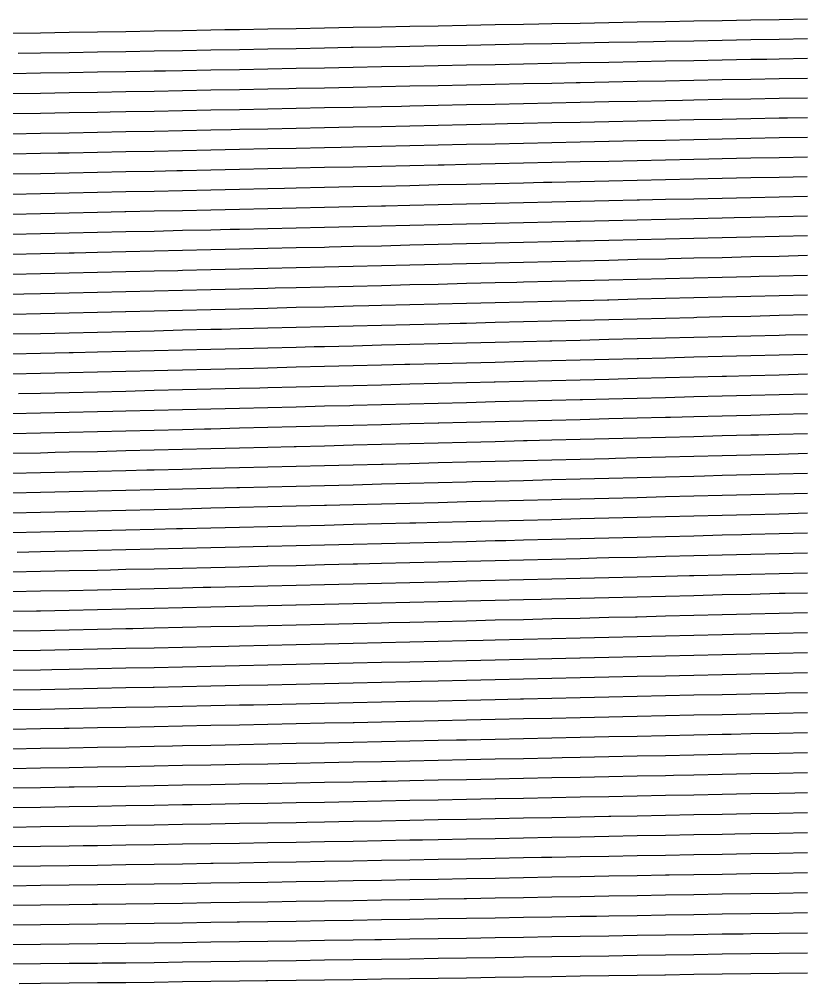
# Model space of a CAD drawing. Header units: metres. Extents: x 228 to 3387, y 52 to 162.
# Drawn here: x 1920.3 to 2007.9, y 53.2 to 160.6 of the extents above; entities that cross this region are included whole.
import ezdxf

# ---------------------------------------------------------------- set-up
doc = ezdxf.new("R2010")
doc.units = ezdxf.units.M
for name, color, linetype in [('Vs_1000', 7, 'Continuous'), ('Vs_1025', 7, 'Continuous'), ('Vs_1050', 7, 'Continuous'), ('Vs_1075', 7, 'Continuous'), ('Vs_1100', 7, 'Continuous'), ('Vs_1125', 7, 'Continuous'), ('Vs_1150', 7, 'Continuous'), ('Vs_1175', 7, 'Continuous'), ('Vs_1200', 7, 'Continuous'), ('Vs_1225', 7, 'Continuous'), ('Vs_1250', 7, 'Continuous'), ('Vs_1275', 7, 'Continuous'), ('Vs_1300', 7, 'Continuous'), ('Vs_1325', 7, 'Continuous'), ('Vs_1350', 7, 'Continuous'), ('Vs_150', 7, 'Continuous'), ('Vs_175', 7, 'Continuous'), ('Vs_200', 7, 'Continuous'), ('Vs_225', 7, 'Continuous'), ('Vs_250', 7, 'Continuous'), ('Vs_275', 7, 'Continuous'), ('Vs_300', 7, 'Continuous'), ('Vs_325', 7, 'Continuous'), ('Vs_350', 7, 'Continuous'), ('Vs_375', 7, 'Continuous'), ('Vs_400', 7, 'Continuous'), ('Vs_425', 7, 'Continuous'), ('Vs_450', 7, 'Continuous'), ('Vs_475', 7, 'Continuous'), ('Vs_500', 7, 'Continuous'), ('Vs_525', 7, 'Continuous'), ('Vs_550', 7, 'Continuous'), ('Vs_575', 7, 'Continuous'), ('Vs_600', 7, 'Continuous'), ('Vs_625', 7, 'Continuous'), ('Vs_650', 7, 'Continuous'), ('Vs_675', 7, 'Continuous'), ('Vs_700', 7, 'Continuous'), ('Vs_725', 7, 'Continuous'), ('Vs_750', 7, 'Continuous'), ('Vs_775', 7, 'Continuous'), ('Vs_800', 7, 'Continuous'), ('Vs_825', 7, 'Continuous'), ('Vs_850', 7, 'Continuous'), ('Vs_875', 7, 'Continuous'), ('Vs_900', 7, 'Continuous'), ('Vs_925', 7, 'Continuous'), ('Vs_950', 7, 'Continuous'), ('Vs_975', 7, 'Continuous')]:
    doc.layers.add(name, color=color, linetype=linetype)

msp = doc.modelspace()

# ---------------------------------------------------------------- linework, layer by layer
at = {"layer": 'Vs_1000'}
msp.add_lwpolyline([(2008.07, 85.62), (2005.62, 85.57), (2004.91, 85.55), (2001.75, 85.48), (1998.59, 85.41), (1995.42, 85.35), (1992.26, 85.28), (1989.1, 85.2), (1985.94, 85.13), (1982.78, 85.06), (1979.62, 84.99), (1976.45, 84.92), (1976.11, 84.91), (1973.29, 84.85), (1970.13, 84.78), (1966.97, 84.71), (1963.81, 84.64), (1960.65, 84.57), (1957.48, 84.5), (1954.32, 84.43), (1951.16, 84.36), (1948, 84.3), (1946.4, 84.26), (1944.84, 84.23), (1941.67, 84.16), (1938.51, 84.1), (1935.35, 84.03), (1932.19, 83.97), (1929.03, 83.91), (1925.87, 83.84), (1922.7, 83.78), (1919.54, 83.73)], dxfattribs=at)
at = {"layer": 'Vs_1025'}
msp.add_lwpolyline([(2008.07, 83.4), (2004.91, 83.33), (2001.75, 83.26), (1998.59, 83.19), (1995.42, 83.13), (1992.26, 83.06), (1989.1, 82.99), (1987.53, 82.95), (1985.94, 82.92), (1982.78, 82.85), (1979.62, 82.78), (1976.45, 82.71), (1973.29, 82.64), (1970.13, 82.57), (1966.97, 82.5), (1963.81, 82.44), (1960.65, 82.37), (1957.61, 82.3), (1957.48, 82.3), (1954.32, 82.23), (1951.16, 82.16), (1948, 82.1), (1944.84, 82.03), (1941.67, 81.97), (1938.51, 81.9), (1935.35, 81.84), (1932.19, 81.78), (1929.03, 81.72), (1925.87, 81.66), (1925.32, 81.65), (1922.7, 81.6), (1919.54, 81.55)], dxfattribs=at)
at = {"layer": 'Vs_1050'}
msp.add_lwpolyline([(2008.07, 81.17), (2004.91, 81.11), (2001.75, 81.04), (1999.59, 80.99), (1998.59, 80.97), (1995.42, 80.91), (1992.26, 80.84), (1989.1, 80.77), (1985.94, 80.71), (1982.78, 80.64), (1979.62, 80.57), (1976.45, 80.5), (1973.29, 80.43), (1970.13, 80.37), (1969, 80.34), (1966.97, 80.3), (1963.81, 80.23), (1960.65, 80.16), (1957.48, 80.1), (1954.32, 80.03), (1951.16, 79.97), (1948, 79.9), (1944.84, 79.84), (1941.67, 79.77), (1938.51, 79.71), (1937.39, 79.69), (1935.35, 79.65), (1932.19, 79.59), (1929.03, 79.53), (1925.87, 79.47), (1922.7, 79.42), (1919.54, 79.36)], dxfattribs=at)
at = {"layer": 'Vs_1075'}
msp.add_lwpolyline([(2008.07, 78.94), (2004.91, 78.88), (2001.75, 78.82), (1998.59, 78.75), (1995.42, 78.69), (1992.26, 78.62), (1989.1, 78.56), (1985.94, 78.49), (1982.78, 78.42), (1980.76, 78.38), (1979.62, 78.36), (1976.45, 78.29), (1973.29, 78.22), (1970.13, 78.16), (1966.97, 78.09), (1963.81, 78.03), (1960.65, 77.96), (1957.48, 77.9), (1954.32, 77.83), (1951.16, 77.77), (1949.26, 77.73), (1948, 77.7), (1944.84, 77.64), (1941.67, 77.58), (1938.51, 77.52), (1935.35, 77.46), (1932.19, 77.4), (1929.03, 77.34), (1925.87, 77.29), (1922.7, 77.24), (1919.54, 77.18)], dxfattribs=at)
at = {"layer": 'Vs_1100'}
msp.add_lwpolyline([(2008.07, 76.72), (2004.91, 76.66), (2001.75, 76.59), (1998.59, 76.53), (1995.42, 76.47), (1993.15, 76.42), (1992.26, 76.4), (1989.1, 76.34), (1985.94, 76.28), (1982.78, 76.21), (1979.62, 76.15), (1976.45, 76.08), (1973.29, 76.02), (1970.13, 75.95), (1966.97, 75.89), (1963.81, 75.82), (1961.19, 75.77), (1960.65, 75.76), (1957.48, 75.69), (1954.32, 75.63), (1951.16, 75.57), (1948, 75.51), (1944.84, 75.45), (1941.67, 75.39), (1938.51, 75.33), (1935.35, 75.27), (1932.19, 75.21), (1929.03, 75.16), (1926.45, 75.12), (1925.87, 75.11), (1922.7, 75.05), (1919.54, 75.01)], dxfattribs=at)
at = {"layer": 'Vs_1125'}
msp.add_lwpolyline([(2008.07, 74.49), (2006.66, 74.46), (2004.91, 74.43), (2001.75, 74.37), (1998.59, 74.31), (1995.42, 74.25), (1992.26, 74.19), (1989.1, 74.12), (1985.94, 74.06), (1982.78, 74), (1979.62, 73.93), (1976.45, 73.87), (1973.39, 73.81), (1973.29, 73.81), (1970.13, 73.74), (1966.97, 73.68), (1963.81, 73.62), (1960.65, 73.56), (1957.48, 73.49), (1954.32, 73.43), (1951.16, 73.37), (1948, 73.31), (1944.84, 73.25), (1941.67, 73.19), (1939.57, 73.16), (1938.51, 73.14), (1935.35, 73.08), (1932.19, 73.03), (1929.03, 72.97), (1925.87, 72.92), (1922.7, 72.87), (1919.54, 72.83)], dxfattribs=at)
at = {"layer": 'Vs_1150'}
msp.add_lwpolyline([(2008.07, 72.26), (2004.91, 72.2), (2001.75, 72.15), (1998.59, 72.09), (1995.42, 72.03), (1992.26, 71.97), (1989.1, 71.91), (1986.16, 71.85), (1985.94, 71.85), (1982.78, 71.78), (1979.62, 71.72), (1976.45, 71.66), (1973.29, 71.6), (1970.13, 71.54), (1966.97, 71.48), (1963.81, 71.41), (1960.65, 71.35), (1957.48, 71.29), (1954.32, 71.23), (1952.35, 71.2), (1951.16, 71.17), (1948, 71.12), (1944.84, 71.06), (1941.67, 71), (1938.51, 70.95), (1935.35, 70.89), (1932.19, 70.84), (1929.03, 70.79), (1925.87, 70.74), (1922.7, 70.69), (1919.54, 70.65)], dxfattribs=at)
at = {"layer": 'Vs_1175'}
msp.add_lwpolyline([(2008.07, 70.03), (2004.91, 69.98), (2001.75, 69.92), (1999.97, 69.89), (1998.59, 69.86), (1995.42, 69.81), (1992.26, 69.75), (1989.1, 69.69), (1985.94, 69.63), (1982.78, 69.57), (1979.62, 69.51), (1976.45, 69.45), (1973.29, 69.39), (1970.13, 69.33), (1966.97, 69.27), (1965.2, 69.24), (1963.81, 69.21), (1960.65, 69.15), (1957.48, 69.09), (1954.32, 69.03), (1951.16, 68.98), (1948, 68.92), (1944.84, 68.86), (1941.67, 68.81), (1938.51, 68.76), (1935.35, 68.71), (1932.19, 68.65), (1929.03, 68.61), (1927.44, 68.58), (1925.87, 68.56), (1922.7, 68.52), (1919.54, 68.47)], dxfattribs=at)
at = {"layer": 'Vs_1200'}
msp.add_lwpolyline([(2008.07, 67.8), (2004.91, 67.75), (2001.75, 67.7), (1998.59, 67.64), (1995.42, 67.59), (1992.26, 67.53), (1989.1, 67.47), (1985.94, 67.41), (1982.78, 67.36), (1979.62, 67.3), (1978.47, 67.28), (1976.45, 67.24), (1973.29, 67.18), (1970.13, 67.12), (1966.97, 67.06), (1963.81, 67.01), (1960.65, 66.95), (1957.48, 66.89), (1954.32, 66.84), (1951.16, 66.78), (1948, 66.73), (1944.84, 66.67), (1941.91, 66.62), (1941.67, 66.62), (1938.51, 66.57), (1935.35, 66.52), (1932.19, 66.47), (1929.03, 66.42), (1925.87, 66.38), (1922.7, 66.34), (1919.54, 66.3)], dxfattribs=at)
at = {"layer": 'Vs_1225'}
msp.add_lwpolyline([(2008.07, 65.58), (2004.91, 65.52), (2001.75, 65.47), (1998.59, 65.42), (1995.42, 65.36), (1992.66, 65.32), (1992.26, 65.31), (1989.1, 65.25), (1985.94, 65.2), (1982.78, 65.14), (1979.62, 65.09), (1976.45, 65.03), (1973.29, 64.97), (1970.13, 64.92), (1966.97, 64.86), (1963.81, 64.8), (1960.65, 64.75), (1957.48, 64.69), (1955.82, 64.66), (1954.32, 64.64), (1951.16, 64.58), (1948, 64.53), (1944.84, 64.48), (1941.67, 64.43), (1938.51, 64.38), (1935.35, 64.33), (1932.19, 64.28), (1929.03, 64.24), (1925.87, 64.2), (1922.7, 64.16), (1919.54, 64.12)], dxfattribs=at)
at = {"layer": 'Vs_1250'}
msp.add_lwpolyline([(2008.07, 63.35), (2004.91, 63.3), (2001.75, 63.25), (1998.59, 63.2), (1995.42, 63.14), (1992.26, 63.09), (1989.1, 63.04), (1985.94, 62.98), (1982.78, 62.93), (1979.62, 62.87), (1976.45, 62.82), (1973.29, 62.76), (1970.13, 62.71), (1969.85, 62.7), (1966.97, 62.65), (1963.81, 62.6), (1960.65, 62.55), (1957.48, 62.49), (1954.32, 62.44), (1951.16, 62.39), (1948, 62.34), (1944.84, 62.29), (1941.67, 62.24), (1938.51, 62.19), (1935.35, 62.14), (1932.19, 62.1), (1929.03, 62.06), (1928.43, 62.05), (1925.87, 62.02), (1922.7, 61.98), (1919.54, 61.94)], dxfattribs=at)
at = {"layer": 'Vs_1275'}
msp.add_lwpolyline([(2008.07, 61.12), (2004.91, 61.07), (2001.75, 61.02), (1998.59, 60.97), (1995.42, 60.92), (1992.26, 60.87), (1989.1, 60.82), (1985.94, 60.77), (1984.57, 60.74), (1982.78, 60.71), (1979.62, 60.66), (1976.45, 60.61), (1973.29, 60.55), (1970.13, 60.5), (1966.97, 60.45), (1963.81, 60.4), (1960.65, 60.34), (1957.48, 60.29), (1954.32, 60.24), (1951.16, 60.19), (1948, 60.14), (1944.84, 60.09), (1944.58, 60.09), (1941.67, 60.05), (1938.51, 60), (1935.35, 59.96), (1932.19, 59.92), (1929.03, 59.88), (1925.87, 59.84), (1922.7, 59.8), (1919.54, 59.77)], dxfattribs=at)
at = {"layer": 'Vs_1300'}
msp.add_lwpolyline([(2008.07, 58.89), (2004.91, 58.84), (2001.75, 58.8), (2000.91, 58.78), (1998.59, 58.75), (1995.42, 58.7), (1992.26, 58.65), (1989.1, 58.6), (1985.94, 58.55), (1982.78, 58.5), (1979.62, 58.45), (1976.45, 58.4), (1973.29, 58.35), (1970.13, 58.29), (1966.97, 58.24), (1963.81, 58.19), (1960.65, 58.14), (1959.89, 58.13), (1957.48, 58.09), (1954.32, 58.04), (1951.16, 58), (1948, 57.95), (1944.84, 57.9), (1941.67, 57.86), (1938.51, 57.81), (1935.35, 57.77), (1932.19, 57.73), (1929.03, 57.69), (1925.87, 57.66), (1922.7, 57.62), (1919.54, 57.59)], dxfattribs=at)
at = {"layer": 'Vs_1325'}
msp.add_lwpolyline([(2008.07, 56.66), (2004.91, 56.62), (2001.75, 56.57), (1998.59, 56.53), (1995.42, 56.48), (1992.26, 56.43), (1989.1, 56.38), (1985.94, 56.33), (1982.78, 56.29), (1979.62, 56.24), (1976.45, 56.19), (1975.43, 56.17), (1973.29, 56.14), (1970.13, 56.09), (1966.97, 56.04), (1963.81, 55.99), (1960.65, 55.94), (1957.48, 55.89), (1954.32, 55.85), (1951.16, 55.8), (1948, 55.75), (1944.84, 55.71), (1941.67, 55.67), (1938.51, 55.63), (1935.35, 55.59), (1932.19, 55.55), (1929.55, 55.52), (1929.03, 55.51), (1925.87, 55.48), (1922.7, 55.45), (1919.54, 55.42)], dxfattribs=at)
at = {"layer": 'Vs_1350'}
msp.add_lwpolyline([(2008.07, 54.43), (2004.91, 54.39), (2001.75, 54.35), (1998.59, 54.3), (1995.42, 54.26), (1992.26, 54.21), (1992.2, 54.21), (1989.1, 54.17), (1985.94, 54.12), (1982.78, 54.07), (1979.62, 54.02), (1976.45, 53.98), (1973.29, 53.93), (1970.13, 53.88), (1966.97, 53.83), (1963.81, 53.79), (1960.65, 53.74), (1957.48, 53.69), (1954.32, 53.65), (1951.16, 53.6), (1948, 53.56), (1947.77, 53.56), (1944.84, 53.52), (1941.67, 53.48), (1938.51, 53.44), (1935.35, 53.4), (1932.19, 53.36), (1929.03, 53.33), (1925.87, 53.3), (1922.7, 53.27), (1920.33, 53.25)], dxfattribs=at)
at = {"layer": 'Vs_150'}
msp.add_lwpolyline([(2008.07, 160.58), (2004.91, 160.53), (2001.75, 160.47), (1998.59, 160.42), (1995.42, 160.36), (1992.26, 160.3), (1989.1, 160.25), (1985.94, 160.19), (1982.78, 160.13), (1979.62, 160.07), (1978.15, 160.04), (1976.45, 160.01), (1973.29, 159.95), (1970.13, 159.89), (1966.97, 159.83), (1963.81, 159.77), (1960.65, 159.71), (1957.48, 159.65), (1954.32, 159.59), (1951.16, 159.53), (1948, 159.47), (1944.84, 159.42), (1943.2, 159.39), (1941.67, 159.36), (1938.51, 159.3), (1935.35, 159.25), (1932.19, 159.2), (1929.03, 159.15), (1925.87, 159.1), (1922.7, 159.05), (1919.54, 159)], dxfattribs=at)
at = {"layer": 'Vs_175'}
msp.add_lwpolyline([(2008.07, 158.39), (2004.91, 158.34), (2001.75, 158.28), (1998.59, 158.22), (1995.42, 158.16), (1992.26, 158.11), (1990.93, 158.08), (1989.1, 158.05), (1985.94, 157.99), (1982.78, 157.92), (1979.62, 157.86), (1976.45, 157.8), (1973.29, 157.74), (1970.13, 157.68), (1966.97, 157.62), (1963.81, 157.55), (1960.65, 157.49), (1957.48, 157.43), (1957.26, 157.43), (1954.32, 157.37), (1951.16, 157.31), (1948, 157.25), (1944.84, 157.19), (1941.67, 157.13), (1938.51, 157.08), (1935.35, 157.02), (1932.19, 156.97), (1929.03, 156.91), (1925.87, 156.86), (1922.7, 156.81), (1920.2, 156.77)], dxfattribs=at)
at = {"layer": 'Vs_200'}
msp.add_lwpolyline([(2008.07, 156.2), (2004.91, 156.15), (2003.53, 156.12), (2001.75, 156.09), (1998.59, 156.03), (1995.42, 155.97), (1992.26, 155.91), (1989.1, 155.85), (1985.94, 155.78), (1982.78, 155.72), (1979.62, 155.66), (1976.45, 155.59), (1973.29, 155.53), (1970.13, 155.47), (1970.13, 155.47), (1966.97, 155.4), (1963.81, 155.34), (1960.65, 155.28), (1957.48, 155.21), (1954.32, 155.15), (1951.16, 155.09), (1948, 155.03), (1944.84, 154.97), (1941.67, 154.91), (1938.51, 154.85), (1936.59, 154.81), (1935.35, 154.79), (1932.19, 154.73), (1929.03, 154.68), (1925.87, 154.63), (1922.7, 154.57), (1919.54, 154.52)], dxfattribs=at)
at = {"layer": 'Vs_225'}
msp.add_lwpolyline([(2008.07, 154.01), (2004.91, 153.95), (2001.75, 153.89), (1998.59, 153.83), (1995.42, 153.77), (1992.26, 153.71), (1989.1, 153.64), (1985.94, 153.58), (1982.78, 153.52), (1982.33, 153.51), (1979.62, 153.45), (1976.45, 153.39), (1973.29, 153.32), (1970.13, 153.26), (1966.97, 153.19), (1963.81, 153.13), (1960.65, 153.06), (1957.48, 153), (1954.32, 152.93), (1951.16, 152.87), (1950.35, 152.85), (1948, 152.81), (1944.84, 152.74), (1941.67, 152.68), (1938.51, 152.62), (1935.35, 152.56), (1932.19, 152.5), (1929.03, 152.45), (1925.87, 152.39), (1922.7, 152.34), (1919.54, 152.28)], dxfattribs=at)
at = {"layer": 'Vs_250'}
msp.add_lwpolyline([(2008.07, 151.82), (2004.91, 151.76), (2001.75, 151.7), (1998.59, 151.64), (1995.42, 151.57), (1994.16, 151.55), (1992.26, 151.51), (1989.1, 151.44), (1985.94, 151.38), (1982.78, 151.31), (1979.62, 151.25), (1976.45, 151.18), (1973.29, 151.11), (1970.13, 151.05), (1966.97, 150.98), (1963.81, 150.91), (1962.86, 150.89), (1960.65, 150.85), (1957.48, 150.78), (1954.32, 150.72), (1951.16, 150.65), (1948, 150.59), (1944.84, 150.52), (1941.67, 150.46), (1938.51, 150.4), (1935.35, 150.33), (1932.19, 150.27), (1930.44, 150.24), (1929.03, 150.21), (1925.87, 150.16), (1922.7, 150.1), (1919.54, 150.05)], dxfattribs=at)
at = {"layer": 'Vs_275'}
msp.add_lwpolyline([(2008.07, 149.63), (2005.84, 149.59), (2004.91, 149.57), (2001.75, 149.51), (1998.59, 149.44), (1995.42, 149.38), (1992.26, 149.31), (1989.1, 149.24), (1985.94, 149.18), (1982.78, 149.11), (1979.62, 149.04), (1976.45, 148.97), (1974.66, 148.93), (1973.29, 148.91), (1970.13, 148.84), (1966.97, 148.77), (1963.81, 148.7), (1960.65, 148.63), (1957.48, 148.57), (1954.32, 148.5), (1951.16, 148.43), (1948, 148.37), (1944.84, 148.3), (1943.93, 148.28), (1941.67, 148.23), (1938.51, 148.17), (1935.35, 148.11), (1932.19, 148.04), (1929.03, 147.98), (1925.87, 147.92), (1922.7, 147.87), (1919.54, 147.81)], dxfattribs=at)
at = {"layer": 'Vs_300'}
msp.add_lwpolyline([(2008.07, 147.44), (2004.91, 147.38), (2001.75, 147.31), (1998.59, 147.24), (1995.42, 147.18), (1992.26, 147.11), (1989.1, 147.04), (1986.01, 146.97), (1985.94, 146.97), (1982.78, 146.9), (1979.62, 146.84), (1976.45, 146.77), (1973.29, 146.7), (1970.13, 146.63), (1966.97, 146.56), (1963.81, 146.49), (1960.65, 146.42), (1957.48, 146.35), (1956.15, 146.32), (1954.32, 146.28), (1951.16, 146.21), (1948, 146.15), (1944.84, 146.08), (1941.67, 146.01), (1938.51, 145.95), (1935.35, 145.88), (1932.19, 145.82), (1929.03, 145.75), (1925.87, 145.69), (1924.65, 145.67), (1922.7, 145.63), (1919.54, 145.57)], dxfattribs=at)
at = {"layer": 'Vs_325'}
msp.add_lwpolyline([(2008.07, 145.25), (2004.91, 145.18), (2001.75, 145.12), (1998.59, 145.05), (1997.09, 145.02), (1995.42, 144.98), (1992.26, 144.91), (1989.1, 144.84), (1985.94, 144.77), (1982.78, 144.7), (1979.62, 144.63), (1976.45, 144.56), (1973.29, 144.49), (1970.13, 144.42), (1967.64, 144.36), (1966.97, 144.35), (1963.81, 144.28), (1960.65, 144.21), (1957.48, 144.14), (1954.32, 144.07), (1951.16, 144), (1948, 143.93), (1944.84, 143.86), (1941.67, 143.79), (1938.51, 143.72), (1937.88, 143.71), (1935.35, 143.66), (1932.19, 143.59), (1929.03, 143.52), (1925.87, 143.46), (1922.7, 143.4), (1919.54, 143.34)], dxfattribs=at)
at = {"layer": 'Vs_350'}
msp.add_lwpolyline([(2008.04, 143.06), (2004.91, 142.99), (2001.75, 142.92), (1998.59, 142.85), (1995.42, 142.78), (1992.26, 142.71), (1989.1, 142.64), (1985.94, 142.57), (1982.78, 142.5), (1979.62, 142.42), (1978.67, 142.4), (1976.45, 142.35), (1973.29, 142.28), (1970.13, 142.21), (1966.97, 142.14), (1963.81, 142.06), (1960.65, 141.99), (1957.48, 141.92), (1954.32, 141.85), (1951.16, 141.78), (1949.84, 141.75), (1948, 141.71), (1944.84, 141.64), (1941.67, 141.57), (1938.51, 141.5), (1935.35, 141.43), (1932.19, 141.36), (1929.03, 141.3), (1925.87, 141.23), (1922.7, 141.17), (1919.54, 141.1)], dxfattribs=at)
at = {"layer": 'Vs_375'}
msp.add_lwpolyline([(2008.07, 140.86), (2004.91, 140.79), (2001.75, 140.72), (1998.59, 140.65), (1995.42, 140.58), (1992.26, 140.51), (1989.38, 140.44), (1989.1, 140.44), (1985.94, 140.36), (1982.78, 140.29), (1979.62, 140.22), (1976.45, 140.14), (1973.29, 140.07), (1970.13, 140), (1966.97, 139.92), (1963.81, 139.85), (1961.08, 139.79), (1960.65, 139.78), (1957.48, 139.71), (1954.32, 139.63), (1951.16, 139.56), (1948, 139.49), (1944.84, 139.42), (1941.67, 139.35), (1938.51, 139.28), (1935.35, 139.21), (1932.19, 139.14), (1932.09, 139.14), (1929.03, 139.07), (1925.87, 139), (1922.7, 138.94), (1919.54, 138.87)], dxfattribs=at)
at = {"layer": 'Vs_400'}
msp.add_lwpolyline([(2008.07, 138.67), (2004.91, 138.6), (2001.75, 138.52), (1999.89, 138.48), (1998.59, 138.45), (1995.42, 138.38), (1992.26, 138.31), (1989.1, 138.23), (1985.94, 138.16), (1982.78, 138.09), (1979.62, 138.01), (1976.45, 137.94), (1973.29, 137.86), (1971.86, 137.83), (1970.13, 137.79), (1966.97, 137.71), (1963.81, 137.64), (1960.65, 137.57), (1957.48, 137.49), (1954.32, 137.42), (1951.16, 137.35), (1948, 137.27), (1944.84, 137.2), (1943.81, 137.18), (1941.67, 137.13), (1938.51, 137.06), (1935.35, 136.98), (1932.19, 136.91), (1929.03, 136.84), (1925.87, 136.78), (1922.7, 136.71), (1919.54, 136.64)], dxfattribs=at)
at = {"layer": 'Vs_425'}
msp.add_lwpolyline([(2008.07, 136.47), (2004.91, 136.4), (2001.75, 136.33), (1998.59, 136.25), (1995.42, 136.18), (1992.26, 136.1), (1989.1, 136.03), (1985.94, 135.95), (1982.78, 135.88), (1982.33, 135.87), (1979.62, 135.8), (1976.45, 135.73), (1973.29, 135.65), (1970.13, 135.58), (1966.97, 135.5), (1963.81, 135.43), (1960.65, 135.35), (1957.48, 135.28), (1954.84, 135.22), (1954.32, 135.2), (1951.16, 135.13), (1948, 135.06), (1944.84, 134.98), (1941.67, 134.91), (1938.51, 134.84), (1935.35, 134.76), (1932.19, 134.69), (1929.03, 134.62), (1926.45, 134.56), (1925.87, 134.55), (1922.7, 134.48), (1919.54, 134.41)], dxfattribs=at)
at = {"layer": 'Vs_450'}
msp.add_lwpolyline([(2008.07, 134.28), (2004.91, 134.2), (2001.75, 134.13), (1998.59, 134.05), (1995.42, 133.98), (1992.59, 133.91), (1992.26, 133.9), (1989.1, 133.83), (1985.94, 133.75), (1982.78, 133.67), (1979.62, 133.6), (1976.45, 133.52), (1973.29, 133.45), (1970.13, 133.37), (1966.97, 133.29), (1965.44, 133.26), (1963.81, 133.22), (1960.65, 133.14), (1957.48, 133.07), (1954.32, 132.99), (1951.16, 132.91), (1948, 132.84), (1944.84, 132.76), (1941.67, 132.69), (1938.51, 132.62), (1937.96, 132.6), (1935.35, 132.54), (1932.19, 132.47), (1929.03, 132.4), (1925.87, 132.33), (1922.7, 132.26), (1919.54, 132.19)], dxfattribs=at)
at = {"layer": 'Vs_475'}
msp.add_lwpolyline([(2008.07, 132.08), (2004.91, 132), (2002.69, 131.95), (2001.75, 131.93), (1998.59, 131.85), (1995.42, 131.78), (1992.26, 131.7), (1989.1, 131.62), (1985.94, 131.55), (1982.78, 131.47), (1979.62, 131.39), (1976.45, 131.31), (1975.73, 131.3), (1973.29, 131.24), (1970.13, 131.16), (1966.97, 131.08), (1963.81, 131.01), (1960.65, 130.93), (1957.48, 130.85), (1954.32, 130.78), (1951.16, 130.7), (1948.8, 130.64), (1948, 130.62), (1944.84, 130.55), (1941.67, 130.47), (1938.51, 130.4), (1935.35, 130.32), (1932.19, 130.25), (1929.03, 130.18), (1925.87, 130.1), (1922.7, 130.03), (1920.83, 129.99), (1919.54, 129.96)], dxfattribs=at)
at = {"layer": 'Vs_500'}
msp.add_lwpolyline([(2008.07, 129.88), (2004.91, 129.8), (2001.75, 129.73), (1998.59, 129.65), (1995.42, 129.57), (1992.26, 129.49), (1989.1, 129.42), (1985.94, 129.34), (1985.82, 129.34), (1982.78, 129.26), (1979.62, 129.18), (1976.45, 129.11), (1973.29, 129.03), (1970.13, 128.95), (1966.97, 128.87), (1963.81, 128.8), (1960.65, 128.72), (1959.24, 128.68), (1957.48, 128.64), (1954.32, 128.56), (1951.16, 128.49), (1948, 128.41), (1944.84, 128.33), (1941.67, 128.26), (1938.51, 128.18), (1935.35, 128.11), (1932.19, 128.03), (1932.17, 128.03), (1929.03, 127.96), (1925.87, 127.88), (1922.7, 127.81), (1919.54, 127.74)], dxfattribs=at)
at = {"layer": 'Vs_525'}
msp.add_lwpolyline([(2008.07, 127.68), (2004.91, 127.6), (2001.75, 127.52), (1998.59, 127.45), (1995.77, 127.38), (1995.42, 127.37), (1992.26, 127.29), (1989.1, 127.21), (1985.94, 127.13), (1982.78, 127.06), (1979.62, 126.98), (1976.45, 126.9), (1973.29, 126.82), (1970.13, 126.74), (1969.41, 126.72), (1966.97, 126.66), (1963.81, 126.58), (1960.65, 126.51), (1957.48, 126.43), (1954.32, 126.35), (1951.16, 126.27), (1948, 126.2), (1944.84, 126.12), (1942.85, 126.07), (1941.67, 126.04), (1938.51, 125.97), (1935.35, 125.89), (1932.19, 125.81), (1929.03, 125.74), (1925.87, 125.66), (1922.7, 125.59), (1919.54, 125.52)], dxfattribs=at)
at = {"layer": 'Vs_550'}
msp.add_lwpolyline([(2008.07, 125.48), (2005.62, 125.42), (2004.91, 125.4), (2001.75, 125.32), (1998.59, 125.24), (1995.42, 125.16), (1992.26, 125.09), (1989.1, 125.01), (1985.94, 124.93), (1982.78, 124.85), (1979.62, 124.77), (1979.4, 124.76), (1976.45, 124.69), (1973.29, 124.61), (1970.13, 124.53), (1966.97, 124.45), (1963.81, 124.37), (1960.65, 124.3), (1957.48, 124.22), (1954.32, 124.14), (1953.17, 124.11), (1951.16, 124.06), (1948, 123.98), (1944.84, 123.91), (1941.67, 123.83), (1938.51, 123.75), (1935.35, 123.67), (1932.19, 123.6), (1929.03, 123.52), (1926.31, 123.46), (1925.87, 123.45), (1922.7, 123.37), (1919.54, 123.3)], dxfattribs=at)
at = {"layer": 'Vs_575'}
msp.add_lwpolyline([(2008.07, 123.28), (2004.91, 123.2), (2001.75, 123.12), (1998.59, 123.04), (1995.42, 122.96), (1992.26, 122.88), (1989.27, 122.8), (1989.1, 122.8), (1985.94, 122.72), (1982.78, 122.64), (1979.62, 122.56), (1976.45, 122.48), (1973.29, 122.4), (1970.13, 122.32), (1966.97, 122.24), (1963.81, 122.16), (1963.25, 122.15), (1960.65, 122.09), (1957.48, 122.01), (1954.32, 121.93), (1951.16, 121.85), (1948, 121.77), (1944.84, 121.69), (1941.67, 121.61), (1938.51, 121.54), (1936.88, 121.5), (1935.35, 121.46), (1932.19, 121.38), (1929.03, 121.31), (1925.87, 121.23), (1922.7, 121.16), (1919.54, 121.08)], dxfattribs=at)
at = {"layer": 'Vs_600'}
msp.add_lwpolyline([(2008.07, 121.07), (2004.91, 120.99), (2001.75, 120.91), (1999.06, 120.84), (1998.59, 120.83), (1995.42, 120.75), (1992.26, 120.67), (1989.1, 120.59), (1985.94, 120.51), (1982.78, 120.43), (1979.62, 120.35), (1976.45, 120.27), (1973.29, 120.19), (1973.18, 120.19), (1970.13, 120.11), (1966.97, 120.03), (1963.81, 119.96), (1960.65, 119.88), (1957.48, 119.8), (1954.32, 119.72), (1951.16, 119.64), (1948, 119.56), (1947.11, 119.54), (1944.84, 119.48), (1941.67, 119.4), (1938.51, 119.33), (1935.35, 119.25), (1932.19, 119.17), (1929.03, 119.09), (1925.87, 119.02), (1922.7, 118.94), (1920.24, 118.88)], dxfattribs=at)
at = {"layer": 'Vs_625'}
msp.add_lwpolyline([(2008.07, 118.87), (2004.91, 118.79), (2001.75, 118.71), (1998.59, 118.63), (1995.42, 118.55), (1992.26, 118.47), (1989.1, 118.39), (1985.94, 118.31), (1983.02, 118.23), (1982.78, 118.23), (1979.62, 118.15), (1976.45, 118.07), (1973.29, 117.99), (1970.13, 117.91), (1966.97, 117.83), (1963.81, 117.75), (1960.65, 117.67), (1957.48, 117.59), (1957.13, 117.58), (1954.32, 117.51), (1951.16, 117.43), (1948, 117.35), (1944.84, 117.27), (1941.67, 117.19), (1938.51, 117.11), (1935.35, 117.04), (1932.19, 116.96), (1930.76, 116.92), (1929.03, 116.88), (1925.87, 116.81), (1922.7, 116.73), (1919.54, 116.66)], dxfattribs=at)
at = {"layer": 'Vs_650'}
msp.add_lwpolyline([(2008.07, 116.66), (2004.91, 116.58), (2001.75, 116.5), (1998.59, 116.42), (1995.42, 116.34), (1992.81, 116.27), (1992.26, 116.26), (1989.1, 116.18), (1985.94, 116.1), (1982.78, 116.02), (1979.62, 115.94), (1976.45, 115.86), (1973.29, 115.78), (1970.13, 115.7), (1967.04, 115.62), (1966.97, 115.62), (1963.81, 115.54), (1960.65, 115.46), (1957.48, 115.38), (1954.32, 115.3), (1951.16, 115.22), (1948, 115.14), (1944.84, 115.06), (1941.67, 114.98), (1940.94, 114.96), (1938.51, 114.9), (1935.35, 114.83), (1932.19, 114.75), (1929.03, 114.67), (1925.87, 114.6), (1922.7, 114.52), (1919.54, 114.45)], dxfattribs=at)
at = {"layer": 'Vs_675'}
msp.add_lwpolyline([(2008.07, 114.45), (2004.91, 114.37), (2002.61, 114.31), (2001.75, 114.29), (1998.59, 114.21), (1995.42, 114.13), (1992.26, 114.05), (1989.1, 113.97), (1985.94, 113.89), (1982.78, 113.81), (1979.62, 113.73), (1976.88, 113.66), (1976.45, 113.65), (1973.29, 113.57), (1970.13, 113.49), (1966.97, 113.41), (1963.81, 113.33), (1960.65, 113.25), (1957.48, 113.17), (1954.32, 113.09), (1951.16, 113.01), (1950.94, 113.01), (1948, 112.93), (1944.84, 112.85), (1941.67, 112.77), (1938.51, 112.7), (1935.35, 112.62), (1932.19, 112.54), (1929.03, 112.46), (1925.87, 112.39), (1924.32, 112.35), (1922.7, 112.31), (1919.54, 112.24)], dxfattribs=at)
at = {"layer": 'Vs_700'}
msp.add_lwpolyline([(2008.07, 112.24), (2004.91, 112.16), (2001.75, 112.08), (1998.59, 112), (1995.42, 111.92), (1992.26, 111.84), (1989.1, 111.76), (1986.71, 111.7), (1985.94, 111.68), (1982.78, 111.6), (1979.62, 111.52), (1976.45, 111.44), (1973.29, 111.36), (1970.13, 111.28), (1966.97, 111.2), (1963.81, 111.12), (1960.85, 111.05), (1960.65, 111.04), (1957.48, 110.96), (1954.32, 110.88), (1951.16, 110.8), (1948, 110.72), (1944.84, 110.65), (1941.67, 110.57), (1938.51, 110.49), (1935.35, 110.41), (1934.52, 110.39), (1932.19, 110.34), (1929.03, 110.26), (1925.87, 110.18), (1922.7, 110.11), (1919.54, 110.03)], dxfattribs=at)
at = {"layer": 'Vs_725'}
msp.add_lwpolyline([(2008.07, 110.03), (2004.91, 109.95), (2001.75, 109.87), (1998.59, 109.79), (1996.59, 109.74), (1995.42, 109.71), (1992.26, 109.63), (1989.1, 109.55), (1985.94, 109.47), (1982.78, 109.39), (1979.62, 109.31), (1976.45, 109.23), (1973.29, 109.15), (1970.73, 109.09), (1970.13, 109.07), (1966.97, 108.99), (1963.81, 108.91), (1960.65, 108.83), (1957.48, 108.75), (1954.32, 108.67), (1951.16, 108.6), (1948, 108.52), (1944.84, 108.44), (1944.56, 108.43), (1941.67, 108.36), (1938.51, 108.28), (1935.35, 108.21), (1932.19, 108.13), (1929.03, 108.05), (1925.87, 107.98), (1922.7, 107.9), (1919.54, 107.83)], dxfattribs=at)
at = {"layer": 'Vs_750'}
msp.add_lwpolyline([(2008.07, 107.82), (2006.58, 107.78), (2004.91, 107.74), (2001.75, 107.66), (1998.59, 107.58), (1995.42, 107.5), (1992.26, 107.42), (1989.1, 107.34), (1985.94, 107.26), (1982.78, 107.18), (1980.64, 107.13), (1979.62, 107.1), (1976.45, 107.02), (1973.29, 106.94), (1970.13, 106.86), (1966.97, 106.78), (1963.81, 106.7), (1960.65, 106.62), (1957.48, 106.55), (1954.52, 106.47), (1954.32, 106.47), (1951.16, 106.39), (1948, 106.31), (1944.84, 106.23), (1941.67, 106.16), (1938.51, 106.08), (1935.35, 106), (1932.19, 105.93), (1929.03, 105.85), (1927.67, 105.82), (1925.87, 105.78), (1922.7, 105.7), (1919.54, 105.63)], dxfattribs=at)
at = {"layer": 'Vs_775'}
msp.add_lwpolyline([(2008.07, 105.6), (2004.91, 105.52), (2001.75, 105.44), (1998.59, 105.37), (1995.42, 105.29), (1992.26, 105.21), (1990.62, 105.17), (1989.1, 105.13), (1985.94, 105.05), (1982.78, 104.97), (1979.62, 104.89), (1976.45, 104.81), (1973.29, 104.73), (1970.13, 104.65), (1966.97, 104.57), (1964.48, 104.51), (1963.81, 104.5), (1960.65, 104.42), (1957.48, 104.34), (1954.32, 104.26), (1951.16, 104.18), (1948, 104.11), (1944.84, 104.03), (1941.67, 103.95), (1938.51, 103.88), (1937.82, 103.86), (1935.35, 103.8), (1932.19, 103.72), (1929.03, 103.65), (1925.87, 103.58), (1922.7, 103.5), (1919.54, 103.43)], dxfattribs=at)
at = {"layer": 'Vs_800'}
msp.add_lwpolyline([(2008.07, 103.39), (2004.91, 103.31), (2001.75, 103.23), (2000.77, 103.21), (1998.59, 103.15), (1995.42, 103.07), (1992.26, 102.99), (1989.1, 102.92), (1985.94, 102.84), (1982.78, 102.76), (1979.62, 102.68), (1976.45, 102.6), (1974.49, 102.55), (1973.29, 102.52), (1970.13, 102.44), (1966.97, 102.37), (1963.81, 102.29), (1960.65, 102.21), (1957.48, 102.13), (1954.32, 102.06), (1951.16, 101.98), (1948, 101.9), (1947.9, 101.9), (1944.84, 101.83), (1941.67, 101.75), (1938.51, 101.67), (1935.35, 101.6), (1932.19, 101.52), (1929.03, 101.45), (1925.87, 101.38), (1922.7, 101.31), (1920.09, 101.25)], dxfattribs=at)
at = {"layer": 'Vs_825'}
msp.add_lwpolyline([(2008.07, 101.17), (2004.91, 101.09), (2001.75, 101.02), (1998.59, 100.94), (1995.42, 100.86), (1992.26, 100.78), (1989.1, 100.7), (1985.94, 100.63), (1984.61, 100.59), (1982.78, 100.55), (1979.62, 100.47), (1976.45, 100.39), (1973.29, 100.31), (1970.13, 100.24), (1966.97, 100.16), (1963.81, 100.08), (1960.65, 100), (1957.98, 99.94), (1957.48, 99.93), (1954.32, 99.85), (1951.16, 99.77), (1948, 99.7), (1944.84, 99.62), (1941.67, 99.55), (1938.51, 99.47), (1935.35, 99.4), (1932.19, 99.33), (1930.5, 99.29), (1929.03, 99.25), (1925.87, 99.18), (1922.7, 99.11), (1919.54, 99.04)], dxfattribs=at)
at = {"layer": 'Vs_850'}
msp.add_lwpolyline([(2008.07, 98.95), (2004.91, 98.88), (2001.75, 98.8), (1998.59, 98.72), (1995.42, 98.65), (1994.93, 98.63), (1992.26, 98.57), (1989.1, 98.49), (1985.94, 98.41), (1982.78, 98.34), (1979.62, 98.26), (1976.45, 98.18), (1973.29, 98.11), (1970.13, 98.03), (1968.13, 97.98), (1966.97, 97.95), (1963.81, 97.87), (1960.65, 97.8), (1957.48, 97.72), (1954.32, 97.65), (1951.16, 97.57), (1948, 97.5), (1944.84, 97.42), (1941.67, 97.35), (1940.81, 97.33), (1938.51, 97.27), (1935.35, 97.2), (1932.19, 97.13), (1929.03, 97.06), (1925.87, 96.99), (1922.7, 96.92), (1919.54, 96.85)], dxfattribs=at)
at = {"layer": 'Vs_875'}
msp.add_lwpolyline([(2008.07, 96.73), (2005.58, 96.67), (2004.91, 96.66), (2001.75, 96.58), (1998.59, 96.51), (1995.42, 96.43), (1992.26, 96.35), (1989.1, 96.28), (1985.94, 96.2), (1982.78, 96.13), (1979.62, 96.05), (1978.42, 96.02), (1976.45, 95.97), (1973.29, 95.9), (1970.13, 95.82), (1966.97, 95.74), (1963.81, 95.67), (1960.65, 95.59), (1957.48, 95.52), (1954.32, 95.44), (1951.16, 95.37), (1951.1, 95.37), (1948, 95.29), (1944.84, 95.22), (1941.67, 95.15), (1938.51, 95.07), (1935.35, 95), (1932.19, 94.93), (1929.03, 94.86), (1925.87, 94.79), (1922.7, 94.72), (1922.25, 94.71), (1919.54, 94.66)], dxfattribs=at)
at = {"layer": 'Vs_900'}
msp.add_lwpolyline([(2008.07, 94.51), (2004.91, 94.44), (2001.75, 94.36), (1998.59, 94.29), (1995.42, 94.21), (1992.26, 94.14), (1989.1, 94.06), (1988.94, 94.06), (1985.94, 93.99), (1982.78, 93.91), (1979.62, 93.84), (1976.45, 93.76), (1973.29, 93.69), (1970.13, 93.61), (1966.97, 93.54), (1963.81, 93.46), (1961.46, 93.41), (1960.65, 93.39), (1957.48, 93.31), (1954.32, 93.24), (1951.16, 93.17), (1948, 93.09), (1944.84, 93.02), (1941.67, 92.95), (1938.51, 92.88), (1935.35, 92.81), (1932.98, 92.75), (1932.19, 92.74), (1929.03, 92.67), (1925.87, 92.6), (1922.7, 92.53), (1919.54, 92.47)], dxfattribs=at)
at = {"layer": 'Vs_925'}
msp.add_lwpolyline([(2008.07, 92.29), (2004.91, 92.22), (2001.75, 92.15), (1999.82, 92.1), (1998.59, 92.07), (1995.42, 92), (1992.26, 91.92), (1989.1, 91.85), (1985.94, 91.78), (1982.78, 91.7), (1979.62, 91.63), (1976.45, 91.55), (1973.29, 91.48), (1971.96, 91.45), (1970.13, 91.4), (1966.97, 91.33), (1963.81, 91.26), (1960.65, 91.18), (1957.48, 91.11), (1954.32, 91.04), (1951.16, 90.96), (1948, 90.89), (1944.84, 90.82), (1943.63, 90.79), (1941.67, 90.75), (1938.51, 90.68), (1935.35, 90.61), (1932.19, 90.54), (1929.03, 90.47), (1925.87, 90.41), (1922.7, 90.34), (1919.54, 90.28)], dxfattribs=at)
at = {"layer": 'Vs_950'}
msp.add_lwpolyline([(2008.07, 90.07), (2004.91, 90), (2001.75, 89.93), (1998.59, 89.85), (1995.42, 89.78), (1992.26, 89.71), (1989.1, 89.64), (1985.94, 89.56), (1982.78, 89.49), (1982.71, 89.49), (1979.62, 89.42), (1976.45, 89.34), (1973.29, 89.27), (1970.13, 89.2), (1966.97, 89.12), (1963.81, 89.05), (1960.65, 88.98), (1957.48, 88.91), (1954.32, 88.83), (1954.29, 88.83), (1951.16, 88.76), (1948, 88.69), (1944.84, 88.62), (1941.67, 88.55), (1938.51, 88.48), (1935.35, 88.42), (1932.19, 88.35), (1929.03, 88.28), (1925.87, 88.22), (1923.95, 88.18), (1922.7, 88.16), (1919.54, 88.09)], dxfattribs=at)
at = {"layer": 'Vs_975'}
msp.add_lwpolyline([(2008.07, 87.84), (2004.91, 87.78), (2001.75, 87.71), (1998.59, 87.63), (1995.42, 87.56), (1993.84, 87.53), (1992.26, 87.49), (1989.1, 87.42), (1985.94, 87.35), (1982.78, 87.28), (1979.62, 87.2), (1976.45, 87.13), (1973.29, 87.06), (1970.13, 86.99), (1966.97, 86.92), (1965.08, 86.87), (1963.81, 86.85), (1960.65, 86.77), (1957.48, 86.7), (1954.32, 86.63), (1951.16, 86.56), (1948, 86.49), (1944.84, 86.43), (1941.67, 86.36), (1938.51, 86.29), (1935.35, 86.22), (1935.24, 86.22), (1932.19, 86.16), (1929.03, 86.09), (1925.87, 86.03), (1922.7, 85.97), (1919.54, 85.91)], dxfattribs=at)

doc.saveas('drawing.dxf')
